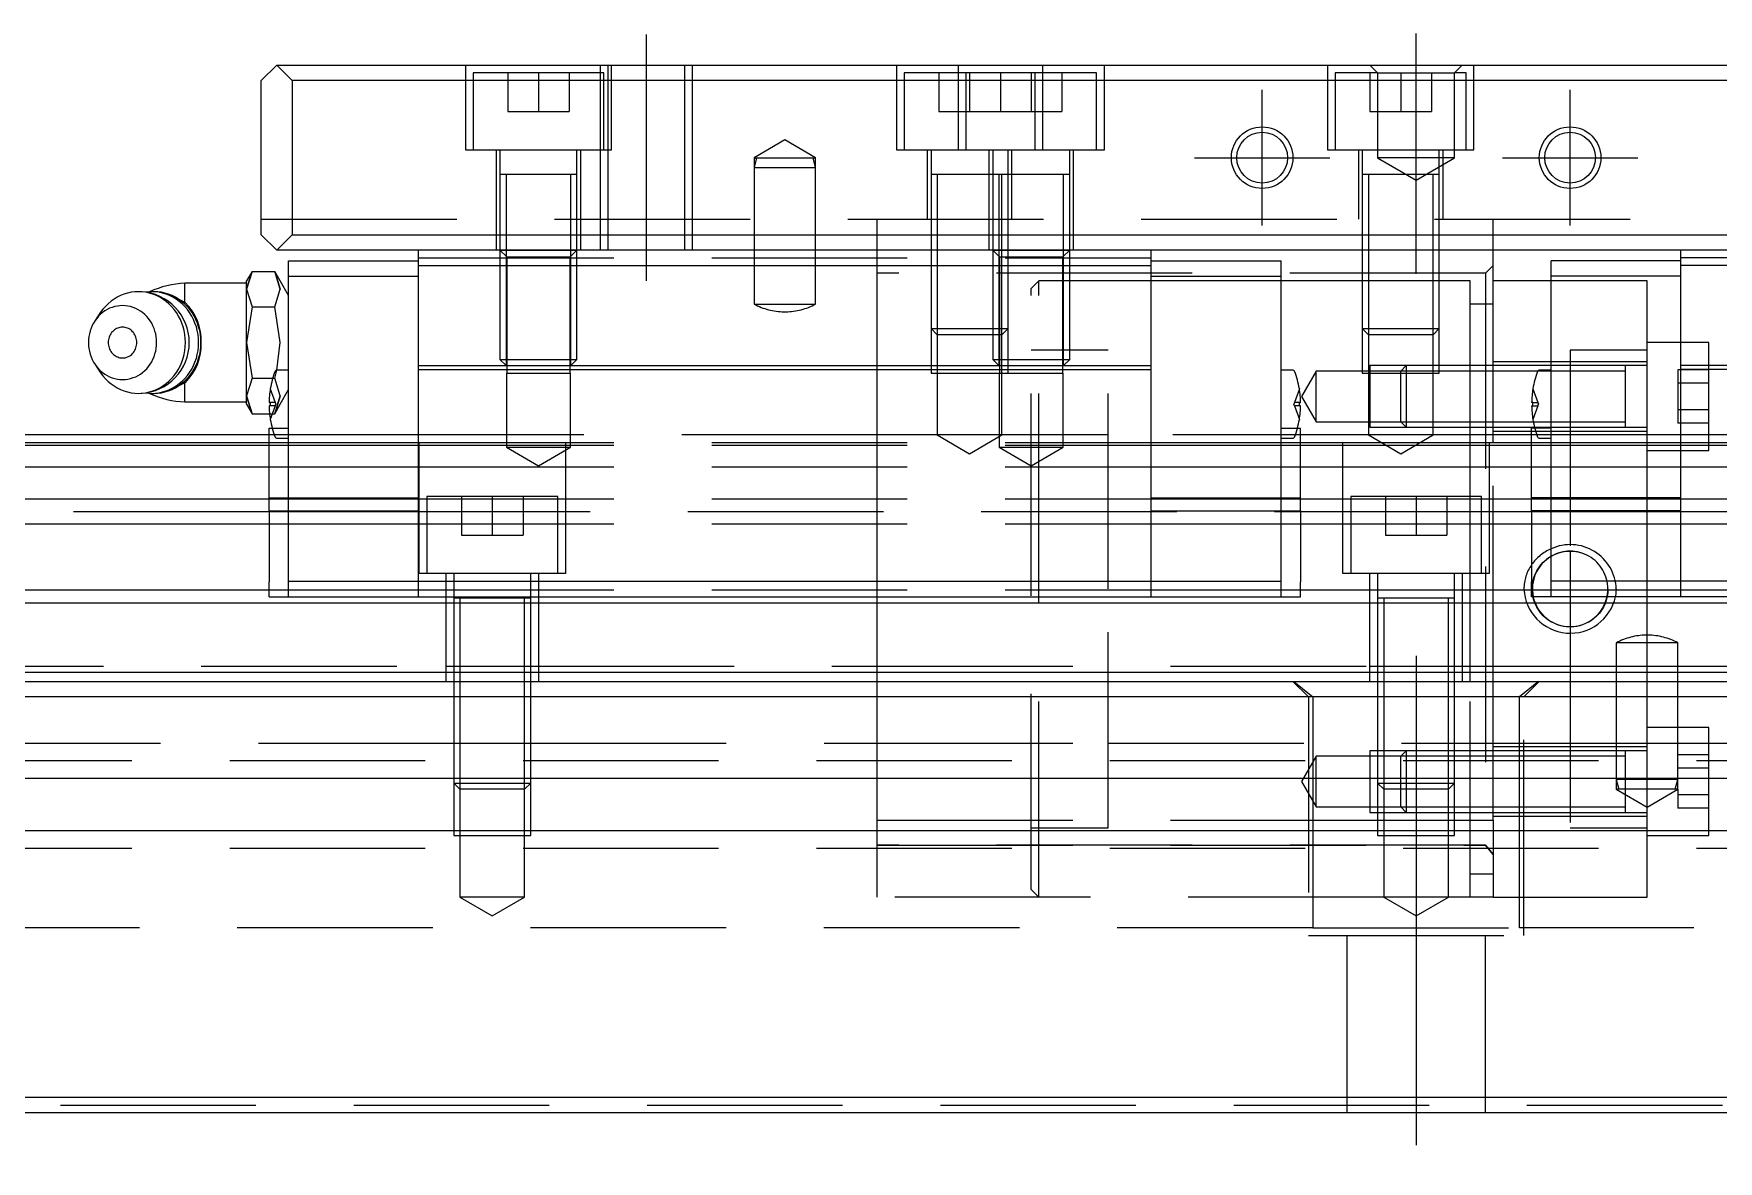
# Model space of a CAD drawing. Extents: x -8 to 822, y -347 to 120.
# Drawn here: x 170.2 to 279.6, y -259.8 to -186.6 of the extents above; entities that cross this region are included whole.
import ezdxf

# ---------------------------------------------------------------- set-up
doc = ezdxf.new("R2010")
doc.units = 0
doc.linetypes.add('CENTER', pattern=[50.8, 31.75, -6.35, 6.35, -6.35])
doc.linetypes.add('DASHED', pattern=[19.05, 12.7, -6.35])
doc.layers.get('0').update_dxf_attribs({"linetype": 'CONTINUOUS'})
doc.layers.add('CENTER', color=1, linetype='CENTER')

msp = doc.modelspace()

# ---------------------------------------------------------------- linework, layer by layer
at = {"color": 7, "linetype": 'CONTINUOUS'}
for p, q in [((186, -188.65), (185, -189.65)), ((186, -188.65), (334, -188.65)), ((187, -189.65), (186, -188.65)), ((185, -199.65), (185, -189.65)), ((333, -189.65), (187, -189.65)), ((187, -189.65), (187, -199.65)), ((185, -199.65), (186, -200.65)), ((186, -200.65), (187, -199.65)), ((187, -199.65), (333, -199.65)), ((334, -200.65), (186, -200.65)), ((195.2, -201.65), (195.2, -200.65)), ((242.8, -201.65), (242.8, -200.65)), ((265, -213.15), (265, -200.65)), ((277.2, -201.65), (277.2, -200.65)), ((184.4, -202.03), (184.04, -202.65)), ((184.4, -202.03), (184.04, -203.19)), ((184.4, -202.03), (184.4, -202.03)), ((184.4, -202.03), (185.87, -202.03)), ((186.22, -202.65), (185.87, -202.03)), ((186.22, -203.19), (185.87, -202.03)), ((186.77, -201.35), (195.2, -201.35)), ((186.77, -202.35), (186.77, -201.35)), ((186.77, -222.15), (186.77, -202.35)), ((186.77, -202.35), (195.2, -202.35)), ((195.2, -201.65), (242.8, -201.65)), ((195.2, -208.15), (195.2, -201.65)), ((242.8, -201.35), (251.23, -201.35)), ((242.8, -208.15), (242.8, -201.65)), ((242.8, -202.35), (251.23, -202.35)), ((251.23, -202.35), (251.23, -201.35)), ((251.23, -222.15), (251.23, -202.35)), ((268.77, -202.35), (268.77, -201.35)), ((277.2, -201.35), (268.77, -201.35)), ((277.2, -202.35), (268.77, -202.35)), ((268.77, -222.15), (268.77, -202.35)), ((277.2, -208.15), (277.2, -201.65)), ((324.8, -201.65), (277.2, -201.65)), ((176.31, -203.44), (176.08, -203.51)), ((176.55, -203.39), (176.31, -203.44)), ((176.78, -203.36), (176.55, -203.39)), ((177.02, -203.35), (176.78, -203.36)), ((177.26, -203.36), (177.02, -203.35)), ((177.5, -203.39), (177.26, -203.36)), ((177.88, -203.35), (177.47, -203.38)), ((177.73, -203.44), (177.5, -203.39)), ((177.96, -203.51), (177.73, -203.44)), ((178.12, -203.36), (177.88, -203.35)), ((178.03, -203.35), (177.88, -203.35)), ((178.27, -203.36), (178.03, -203.35)), ((178.36, -203.39), (178.12, -203.36)), ((178.51, -203.39), (178.27, -203.36)), ((178.59, -203.44), (178.36, -203.39)), ((178.74, -203.44), (178.51, -203.39)), ((178.82, -203.51), (178.59, -203.44)), ((178.97, -203.51), (178.74, -203.44)), ((184.04, -202.8), (180.04, -202.8)), ((180.04, -204.04), (180.04, -202.8)), ((184.04, -203.19), (184.04, -202.65)), ((184.04, -206.65), (184.04, -203.19)), ((184.04, -203.19), (184.4, -204.34)), ((185.87, -204.34), (186.22, -203.19)), ((186.77, -203.6), (186.22, -202.65)), ((268.77, -202.65), (265, -202.65)), ((174.71, -204.49), (174.56, -204.69)), ((174.88, -204.31), (174.71, -204.49)), ((174.99, -204.51), (174.84, -204.6)), ((175.05, -204.13), (174.88, -204.31)), ((175.15, -204.43), (174.99, -204.51)), ((175.24, -203.97), (175.05, -204.13)), ((175.31, -204.37), (175.15, -204.43)), ((175.44, -203.83), (175.24, -203.97)), ((175.48, -204.32), (175.31, -204.37)), ((175.64, -203.71), (175.44, -203.83)), ((175.65, -204.28), (175.48, -204.32)), ((175.86, -203.6), (175.64, -203.71)), ((175.82, -204.26), (175.65, -204.28)), ((176, -204.25), (175.82, -204.26)), ((176.08, -203.51), (175.86, -203.6)), ((176.17, -204.26), (176, -204.25)), ((176.34, -204.28), (176.17, -204.26)), ((176.51, -204.32), (176.34, -204.28)), ((176.68, -204.37), (176.51, -204.32)), ((176.84, -204.44), (176.68, -204.37)), ((177, -204.52), (176.84, -204.44)), ((177.15, -204.61), (177, -204.52)), ((178.19, -203.6), (177.96, -203.51)), ((178.4, -203.71), (178.19, -203.6)), ((178.61, -203.84), (178.4, -203.71)), ((178.81, -203.98), (178.61, -203.84)), ((179, -204.14), (178.81, -203.98)), ((179.04, -203.6), (178.82, -203.51)), ((179.2, -203.6), (178.97, -203.51)), ((179.17, -204.32), (179, -204.14)), ((179.26, -203.71), (179.04, -203.6)), ((179.34, -204.51), (179.17, -204.32)), ((179.42, -203.71), (179.2, -203.6)), ((179.47, -203.84), (179.26, -203.71)), ((179.28, -203.64), (180.04, -204.04)), ((179.49, -204.71), (179.34, -204.51)), ((179.62, -203.84), (179.42, -203.71)), ((179.67, -203.98), (179.47, -203.84)), ((179.82, -203.98), (179.62, -203.84)), ((179.86, -204.14), (179.67, -203.98)), ((180.01, -204.14), (179.82, -203.98)), ((180.03, -204.32), (179.86, -204.14)), ((180.19, -204.32), (180.01, -204.14)), ((180.2, -204.51), (180.03, -204.32)), ((180.35, -204.51), (180.19, -204.32)), ((180.34, -204.71), (180.2, -204.51)), ((180.5, -204.71), (180.35, -204.51)), ((184.4, -204.34), (184.04, -206.65)), ((184.4, -204.34), (185.87, -204.34)), ((186.22, -206.65), (185.87, -204.34)), ((174.02, -205.55), (173.94, -205.72)), ((174.1, -205.39), (174.02, -205.55)), ((174.2, -205.23), (174.1, -205.39)), ((174.56, -204.69), (174.2, -205.23)), ((174.31, -205.08), (174.2, -205.23)), ((174.43, -204.94), (174.31, -205.08)), ((174.56, -204.82), (174.43, -204.94)), ((174.69, -204.7), (174.56, -204.82)), ((174.84, -204.6), (174.69, -204.7)), ((175.75, -205.69), (175.67, -205.71)), ((175.82, -205.67), (175.75, -205.69)), ((175.9, -205.66), (175.82, -205.67)), ((175.99, -205.65), (175.9, -205.66)), ((176.07, -205.66), (175.99, -205.65)), ((176.15, -205.67), (176.07, -205.66)), ((176.22, -205.69), (176.15, -205.67)), ((176.3, -205.71), (176.22, -205.69)), ((177.29, -204.71), (177.15, -204.61)), ((177.43, -204.83), (177.29, -204.71)), ((177.56, -204.96), (177.43, -204.83)), ((177.67, -205.1), (177.56, -204.96)), ((177.78, -205.25), (177.67, -205.1)), ((177.88, -205.4), (177.78, -205.25)), ((177.96, -205.57), (177.88, -205.4)), ((178.03, -205.74), (177.96, -205.57)), ((179.62, -204.93), (179.49, -204.71)), ((179.74, -205.15), (179.62, -204.93)), ((179.84, -205.39), (179.74, -205.15)), ((179.92, -205.63), (179.84, -205.39)), ((179.98, -205.88), (179.92, -205.63)), ((180.48, -204.93), (180.34, -204.71)), ((180.59, -205.15), (180.48, -204.93)), ((180.63, -204.93), (180.5, -204.71)), ((180.69, -205.39), (180.59, -205.15)), ((180.75, -205.15), (180.63, -204.93)), ((180.78, -205.63), (180.69, -205.39)), ((180.85, -205.39), (180.75, -205.15)), ((180.84, -205.88), (180.78, -205.63)), ((180.93, -205.63), (180.85, -205.39)), ((181, -205.88), (180.93, -205.63)), ((173.8, -206.27), (173.77, -206.46)), ((173.77, -206.46), (173.77, -206.65)), ((173.77, -206.65), (173.77, -206.84)), ((173.83, -206.09), (173.8, -206.27)), ((173.88, -205.9), (173.83, -206.09)), ((173.94, -205.72), (173.88, -205.9)), ((175.08, -206.48), (175.06, -206.57)), ((175.06, -206.57), (175.06, -206.65)), ((175.06, -206.65), (175.06, -206.74)), ((175.06, -206.74), (175.08, -206.83)), ((175.09, -206.39), (175.08, -206.48)), ((175.12, -206.31), (175.09, -206.39)), ((175.15, -206.23), (175.12, -206.31)), ((175.19, -206.15), (175.15, -206.23)), ((175.23, -206.08), (175.19, -206.15)), ((175.28, -206.01), (175.23, -206.08)), ((175.33, -205.95), (175.28, -206.01)), ((175.39, -205.89), (175.33, -205.95)), ((175.46, -205.83), (175.39, -205.89)), ((175.52, -205.79), (175.46, -205.83)), ((175.59, -205.75), (175.52, -205.79)), ((175.67, -205.71), (175.59, -205.75)), ((176.38, -205.75), (176.3, -205.71)), ((176.45, -205.79), (176.38, -205.75)), ((176.52, -205.83), (176.45, -205.79)), ((176.58, -205.89), (176.52, -205.83)), ((176.64, -205.95), (176.58, -205.89)), ((176.69, -206.01), (176.64, -205.95)), ((176.74, -206.08), (176.69, -206.01)), ((176.79, -206.15), (176.74, -206.08)), ((176.82, -206.23), (176.79, -206.15)), ((176.85, -206.31), (176.82, -206.23)), ((176.88, -206.39), (176.85, -206.31)), ((176.9, -206.48), (176.88, -206.39)), ((176.91, -206.57), (176.9, -206.48)), ((176.9, -206.83), (176.91, -206.74)), ((176.91, -206.65), (176.91, -206.57)), ((176.91, -206.74), (176.91, -206.65)), ((178.09, -205.91), (178.03, -205.74)), ((178.14, -206.09), (178.09, -205.91)), ((178.18, -206.28), (178.14, -206.09)), ((178.2, -206.46), (178.18, -206.28)), ((178.2, -206.65), (178.2, -206.46)), ((178.2, -206.84), (178.2, -206.65)), ((180.03, -206.14), (179.98, -205.88)), ((180.06, -206.39), (180.03, -206.14)), ((180.07, -206.65), (180.06, -206.39)), ((180.06, -206.91), (180.07, -206.65)), ((180.89, -206.14), (180.84, -205.88)), ((180.92, -206.39), (180.89, -206.14)), ((180.93, -206.65), (180.92, -206.39)), ((180.92, -206.91), (180.93, -206.65)), ((181.04, -206.14), (181, -205.88)), ((181.07, -206.39), (181.04, -206.14)), ((181.08, -206.65), (181.07, -206.39)), ((181.07, -206.91), (181.08, -206.65)), ((184.04, -210.12), (184.04, -206.65)), ((184.04, -206.65), (184.4, -208.96)), ((186, -208.45), (186.22, -206.65)), ((173.77, -206.84), (173.8, -207.03)), ((173.8, -207.03), (173.83, -207.22)), ((173.83, -207.22), (173.88, -207.4)), ((173.88, -207.4), (173.94, -207.58)), ((173.94, -207.58), (174.02, -207.75)), ((174.02, -207.75), (174.1, -207.92)), ((175.08, -206.83), (175.09, -206.91)), ((175.09, -206.91), (175.12, -206.99)), ((175.12, -206.99), (175.15, -207.08)), ((175.15, -207.08), (175.19, -207.15)), ((175.19, -207.15), (175.23, -207.23)), ((175.23, -207.23), (175.28, -207.3)), ((175.28, -207.3), (175.33, -207.36)), ((175.33, -207.36), (175.39, -207.42)), ((175.39, -207.42), (175.46, -207.47)), ((175.46, -207.47), (175.52, -207.52)), ((175.52, -207.52), (175.59, -207.56)), ((175.59, -207.56), (175.67, -207.59)), ((175.67, -207.59), (175.75, -207.62)), ((175.75, -207.62), (175.82, -207.64)), ((175.82, -207.64), (175.9, -207.65)), ((175.9, -207.65), (175.99, -207.65)), ((175.99, -207.65), (176.07, -207.65)), ((176.07, -207.65), (176.15, -207.64)), ((176.15, -207.64), (176.22, -207.62)), ((176.22, -207.62), (176.3, -207.59)), ((176.3, -207.59), (176.38, -207.56)), ((176.38, -207.56), (176.45, -207.52)), ((176.45, -207.52), (176.52, -207.47)), ((176.52, -207.47), (176.58, -207.42)), ((176.58, -207.42), (176.64, -207.36)), ((176.64, -207.36), (176.69, -207.3)), ((176.69, -207.3), (176.74, -207.23)), ((176.74, -207.23), (176.79, -207.15)), ((176.79, -207.15), (176.82, -207.08)), ((176.82, -207.08), (176.85, -206.99)), ((176.85, -206.99), (176.88, -206.91)), ((176.88, -206.91), (176.9, -206.83)), ((177.88, -207.9), (177.96, -207.74)), ((177.96, -207.74), (178.03, -207.57)), ((178.03, -207.57), (178.09, -207.39)), ((178.09, -207.39), (178.14, -207.21)), ((178.14, -207.21), (178.18, -207.03)), ((178.18, -207.03), (178.2, -206.84)), ((179.84, -207.92), (179.92, -207.67)), ((179.92, -207.67), (179.98, -207.42)), ((179.98, -207.42), (180.03, -207.17)), ((180.03, -207.17), (180.06, -206.91)), ((180.69, -207.92), (180.78, -207.67)), ((180.78, -207.67), (180.84, -207.42)), ((180.84, -207.42), (180.89, -207.17)), ((180.85, -207.92), (180.93, -207.67)), ((180.89, -207.17), (180.92, -206.91)), ((180.93, -207.67), (181, -207.42)), ((181, -207.42), (181.04, -207.17)), ((181.04, -207.17), (181.07, -206.91)), ((174.1, -207.92), (174.2, -208.08)), ((174.2, -208.08), (174.31, -208.22)), ((174.2, -208.08), (174.56, -208.61)), ((174.31, -208.22), (174.43, -208.36)), ((174.43, -208.36), (174.56, -208.49)), ((174.56, -208.49), (174.69, -208.6)), ((174.56, -208.61), (174.71, -208.81)), ((174.69, -208.6), (174.84, -208.71)), ((174.71, -208.81), (174.88, -209)), ((174.84, -208.71), (174.99, -208.8)), ((174.99, -208.8), (175.15, -208.88)), ((175.15, -208.88), (175.31, -208.94)), ((175.31, -208.94), (175.48, -208.99)), ((176.51, -208.98), (176.68, -208.93)), ((176.68, -208.93), (176.84, -208.87)), ((176.84, -208.87), (177, -208.79)), ((177, -208.79), (177.15, -208.7)), ((177.15, -208.7), (177.29, -208.59)), ((177.29, -208.59), (177.43, -208.47)), ((177.43, -208.47), (177.56, -208.35)), ((177.56, -208.35), (177.67, -208.21)), ((177.67, -208.21), (177.78, -208.06)), ((177.78, -208.06), (177.88, -207.9)), ((179.17, -208.99), (179.34, -208.8)), ((179.34, -208.8), (179.49, -208.59)), ((179.49, -208.59), (179.62, -208.38)), ((179.62, -208.38), (179.74, -208.15)), ((179.74, -208.15), (179.84, -207.92)), ((180.03, -208.99), (180.2, -208.8)), ((180.19, -208.99), (180.35, -208.8)), ((180.2, -208.8), (180.34, -208.59)), ((180.34, -208.59), (180.48, -208.38)), ((180.35, -208.8), (180.5, -208.59)), ((180.48, -208.38), (180.59, -208.15)), ((180.5, -208.59), (180.63, -208.38)), ((180.59, -208.15), (180.69, -207.92)), ((180.63, -208.38), (180.75, -208.15)), ((180.75, -208.15), (180.85, -207.92)), ((184.4, -208.96), (184.04, -210.12)), ((184.4, -208.96), (185.74, -208.96)), ((186.77, -208.45), (185.99, -208.45)), ((195.2, -208.4), (195.2, -208.15)), ((195.2, -208.15), (242.8, -208.15)), ((195.2, -222.15), (195.2, -208.4)), ((195.2, -208.4), (242.8, -208.4)), ((242.8, -208.4), (242.8, -208.15)), ((242.8, -222.15), (242.8, -208.4)), ((252.01, -208.45), (251.23, -208.45)), ((268.77, -208.45), (267.99, -208.45)), ((277.2, -208.4), (277.2, -208.15)), ((324.8, -208.15), (277.2, -208.15)), ((277.2, -222.15), (277.2, -208.4)), ((324.8, -208.4), (277.2, -208.4)), ((174.88, -209), (175.05, -209.17)), ((175.05, -209.17), (175.24, -209.33)), ((175.24, -209.33), (175.44, -209.47)), ((175.44, -209.47), (175.64, -209.6)), ((175.48, -208.99), (175.65, -209.02)), ((175.64, -209.6), (175.86, -209.71)), ((175.65, -209.02), (175.82, -209.05)), ((175.82, -209.05), (176, -209.05)), ((175.86, -209.71), (176.08, -209.79)), ((176, -209.05), (176.17, -209.04)), ((176.08, -209.79), (176.31, -209.86)), ((176.17, -209.04), (176.34, -209.02)), ((176.31, -209.86), (176.55, -209.91)), ((176.34, -209.02), (176.51, -208.98)), ((176.55, -209.91), (176.78, -209.94)), ((176.78, -209.94), (177.02, -209.95)), ((177.02, -209.95), (177.26, -209.94)), ((177.26, -209.94), (177.5, -209.91)), ((177.47, -209.92), (177.88, -209.95)), ((177.5, -209.91), (177.73, -209.86)), ((177.73, -209.86), (177.96, -209.79)), ((177.88, -209.95), (178.12, -209.94)), ((177.88, -209.95), (178.03, -209.95)), ((177.96, -209.79), (178.19, -209.7)), ((178.03, -209.95), (178.27, -209.94)), ((178.12, -209.94), (178.36, -209.91)), ((178.19, -209.7), (178.4, -209.59)), ((178.27, -209.94), (178.51, -209.91)), ((178.36, -209.91), (178.59, -209.86)), ((178.4, -209.59), (178.61, -209.47)), ((178.51, -209.91), (178.74, -209.86)), ((178.59, -209.86), (178.82, -209.79)), ((178.61, -209.47), (178.81, -209.32)), ((178.74, -209.86), (178.97, -209.79)), ((178.81, -209.32), (179, -209.16)), ((178.82, -209.79), (179.04, -209.7)), ((178.97, -209.79), (179.2, -209.7)), ((179, -209.16), (179.17, -208.99)), ((179.04, -209.7), (179.26, -209.59)), ((179.2, -209.7), (179.42, -209.59)), ((179.26, -209.59), (179.47, -209.47)), ((180.04, -209.27), (179.28, -209.66)), ((179.42, -209.59), (179.62, -209.47)), ((179.47, -209.47), (179.67, -209.32)), ((179.62, -209.47), (179.82, -209.32)), ((179.67, -209.32), (179.86, -209.16)), ((179.82, -209.32), (180.01, -209.16)), ((179.86, -209.16), (180.03, -208.99)), ((180.01, -209.16), (180.19, -208.99)), ((180.04, -210.5), (180.04, -209.27)), ((180.04, -210.5), (184.04, -210.5)), ((184.04, -210.65), (184.04, -210.12)), ((184.04, -210.12), (184.4, -211.27)), ((184.04, -210.65), (184.4, -211.27)), ((185.5, -210.55), (185.58, -210.55)), ((185.58, -210.75), (185.5, -210.75)), ((185.58, -210.55), (185.58, -210.75)), ((252.42, -210.75), (252.42, -210.55)), ((252.42, -210.55), (252.5, -210.55)), ((252.5, -210.75), (252.42, -210.75)), ((267.58, -210.55), (267.5, -210.55)), ((267.5, -210.75), (267.58, -210.75)), ((267.58, -210.75), (267.58, -210.55)), ((184.4, -211.27), (184.4, -211.27)), ((184.4, -211.27), (185.53, -211.27)), ((185.5, -214.82), (185.5, -212.22)), ((185.5, -212.22), (185.71, -212.22)), ((252.29, -212.22), (252.5, -212.22)), ((252.5, -214.82), (252.5, -212.22)), ((267.71, -212.22), (267.5, -212.22)), ((267.5, -214.82), (267.5, -212.22)), ((273.6, -212.15), (273.6, -212.15)), ((0, -213.15), (185.5, -213.15)), ((0, -213.32), (185.5, -213.32)), ((185.5, -212.65), (28, -212.65)), ((185.99, -212.85), (186.77, -212.85)), ((251.23, -212.85), (252.01, -212.85)), ((252.5, -213.15), (267.5, -213.15)), ((252.5, -213.32), (267.5, -213.32)), ((267.99, -212.85), (268.77, -212.85)), ((0, -214.72), (185.5, -214.72)), ((185.5, -216.74), (185.5, -214.82)), ((252.5, -214.72), (267.5, -214.72)), ((252.5, -216.74), (252.5, -214.82)), ((267.5, -216.74), (267.5, -214.82)), ((0, -216.79), (185.5, -216.79)), ((185.5, -217.58), (185.5, -216.74)), ((185.5, -216.74), (186.77, -216.74)), ((185.5, -217.58), (185.5, -222.19)), ((185.5, -217.58), (186.77, -217.58)), ((251.23, -216.74), (252.5, -216.74)), ((251.23, -217.58), (252.5, -217.58)), ((252.5, -217.58), (252.5, -216.74)), ((252.5, -216.79), (267.5, -216.79)), ((252.5, -217.58), (252.5, -222.19)), ((267.5, -217.58), (267.5, -216.74)), ((268.77, -216.74), (267.5, -216.74)), ((267.5, -217.58), (267.5, -222.19)), ((268.77, -217.58), (267.5, -217.58)), ((0, -218.41), (185.5, -218.41)), ((252.5, -218.41), (267.5, -218.41)), ((0, -222.7), (185.5, -222.7)), ((185.5, -223.15), (185.5, -222.19)), ((185.5, -223.15), (186.77, -223.15)), ((186.77, -222.15), (195.2, -222.15)), ((186.77, -223.15), (186.77, -222.15)), ((186.77, -223.15), (195.2, -223.15)), ((195.2, -223.15), (195.2, -222.15)), ((195.2, -222.15), (242.8, -222.15)), ((195.2, -223.15), (242.8, -223.15)), ((242.8, -222.15), (251.23, -222.15)), ((242.8, -223.15), (242.8, -222.15)), ((242.8, -223.15), (251.23, -223.15)), ((251.23, -223.15), (251.23, -222.15)), ((251.23, -223.15), (252.5, -223.15)), ((252.5, -223.15), (252.5, -222.19)), ((252.5, -222.7), (267.5, -222.7)), ((267.5, -223.15), (267.5, -222.19)), ((268.77, -223.15), (267.5, -223.15)), ((268.77, -223.15), (268.77, -222.15)), ((277.2, -222.15), (268.77, -222.15)), ((277.2, -223.15), (268.77, -223.15)), ((277.2, -223.15), (277.2, -222.15)), ((324.8, -222.15), (277.2, -222.15)), ((324.8, -223.15), (277.2, -223.15)), ((0, -223.55), (520, -223.55)), ((202.5, -223.25), (197.5, -223.25)), ((202.5, -223.25), (197.5, -223.25)), ((262.5, -223.25), (257.5, -223.25)), ((0, -228.05), (520, -228.05)), ((1, -228.65), (519, -228.65)), ((518, -229.65), (2, -229.65)), ((518, -234.95), (2, -234.95)), ((518, -238.35), (2, -238.35)), ((2, -255.65), (518, -255.65)), ((519, -256.65), (1, -256.65))]:
    msp.add_line(p, q, dxfattribs=at)
at = {"color": 3, "linetype": 'DASHED'}
for p, q in [((198.25, -188.65), (198.25, -194.15)), ((198.75, -189.15), (198.75, -194.15)), ((207.25, -189.15), (198.75, -189.15)), ((201, -189.15), (201, -191.65)), ((203, -189.15), (203, -191.65)), ((205, -189.15), (205, -191.65)), ((207, -188.65), (207, -189.15)), ((207, -189.15), (207, -194.15)), ((207.25, -194.15), (207.25, -189.15)), ((207.5, -188.65), (207.5, -200.65)), ((207.75, -194.15), (207.75, -188.65)), ((212.5, -200.65), (212.5, -188.65)), ((213, -200.65), (213, -188.65)), ((226.25, -188.65), (226.25, -194.15)), ((226.75, -189.15), (226.75, -194.15)), ((230.75, -189.15), (226.75, -189.15)), ((229, -189.15), (229, -191.65)), ((230.25, -188.65), (230.25, -194.15)), ((230.75, -189.15), (230.75, -194.15)), ((239.25, -189.15), (230.75, -189.15)), ((231, -189.15), (231, -191.65)), ((233, -189.15), (233, -191.65)), ((235, -189.15), (235, -191.65)), ((235.25, -194.15), (235.25, -189.15)), ((235.75, -194.15), (235.75, -188.65)), ((237, -189.15), (237, -191.65)), ((239.25, -194.15), (239.25, -189.15)), ((239.75, -194.15), (239.75, -188.65)), ((254.25, -188.65), (254.25, -194.15)), ((254.75, -189.15), (254.75, -194.15)), ((257.5, -189.15), (254.75, -189.15)), ((257, -188.65), (257.5, -189.15)), ((257, -189.15), (257, -191.65)), ((257.5, -189.15), (257.5, -194.65)), ((257.5, -189.15), (262.5, -189.15)), ((259, -189.15), (259, -191.65)), ((261, -189.15), (261, -191.65)), ((262.5, -189.15), (263, -188.65)), ((262.5, -194.65), (262.5, -189.15)), ((263.25, -189.15), (262.5, -189.15)), ((263.25, -194.15), (263.25, -189.15)), ((263.75, -194.15), (263.75, -188.65)), ((201, -191.65), (203, -191.65)), ((203, -191.65), (205, -191.65)), ((229, -191.65), (231, -191.65)), ((231, -191.65), (233, -191.65)), ((233, -191.65), (235, -191.65)), ((235, -191.65), (237, -191.65)), ((257, -191.65), (259, -191.65)), ((259, -191.65), (261, -191.65)), ((219, -193.5), (217, -194.65)), ((221, -194.65), (219, -193.5)), ((198.25, -194.15), (207.75, -194.15)), ((200.25, -194.15), (200.25, -200.65)), ((200.5, -194.15), (200.5, -195.75)), ((205.5, -195.75), (205.5, -194.15)), ((205.75, -200.65), (205.75, -194.15)), ((207, -194.15), (207, -200.65)), ((217, -194.65), (217, -195.28)), ((217.17, -194.65), (217, -195.28)), ((217, -194.65), (219, -194.65)), ((219, -194.65), (221, -194.65)), ((221, -195.28), (220.83, -194.65)), ((221, -195.28), (221, -194.65)), ((226.25, -194.15), (230.25, -194.15)), ((228.25, -194.15), (228.25, -198.65)), ((228.5, -194.15), (228.5, -195.75)), ((230.25, -194.15), (239.75, -194.15)), ((232.25, -194.15), (232.25, -200.65)), ((232.5, -194.15), (232.5, -195.75)), ((233.5, -195.75), (233.5, -194.15)), ((233.75, -198.65), (233.75, -194.15)), ((237.5, -195.75), (237.5, -194.15)), ((237.75, -200.65), (237.75, -194.15)), ((254.25, -194.15), (263.75, -194.15)), ((256.25, -194.15), (256.25, -198.65)), ((256.5, -194.15), (256.5, -195.75)), ((257.5, -194.65), (260, -196.1)), ((262.5, -194.65), (257.5, -194.65)), ((260, -196.1), (262.5, -194.65)), ((261.5, -195.75), (261.5, -194.15)), ((261.75, -198.65), (261.75, -194.15)), ((200.5, -195.75), (200.5, -195.76)), ((200.5, -195.75), (200.5, -200.65)), ((200.5, -195.75), (200.5, -195.75)), ((205.5, -195.75), (200.5, -195.75)), ((205.5, -195.75), (200.5, -195.75)), ((205.5, -195.75), (200.5, -195.75)), ((200.9, -195.75), (200.9, -200.65)), ((205.1, -200.65), (205.1, -195.75)), ((205.5, -195.76), (205.5, -195.75)), ((205.5, -195.75), (205.5, -195.75)), ((205.5, -200.65), (205.5, -195.75)), ((217, -195.28), (217, -200.65)), ((217, -195.28), (221, -195.28)), ((221, -200.65), (221, -195.28)), ((228.5, -195.75), (228.5, -198.65)), ((228.5, -195.75), (228.5, -195.75)), ((228.5, -195.75), (228.5, -195.76)), ((232.35, -195.75), (228.5, -195.75)), ((233.5, -195.75), (228.5, -195.75)), ((233.5, -195.75), (228.5, -195.75)), ((228.9, -195.75), (228.9, -198.65)), ((232.5, -195.75), (232.35, -195.75)), ((232.5, -195.75), (232.5, -195.76)), ((232.5, -195.75), (232.5, -200.65)), ((232.5, -195.75), (232.5, -195.75)), ((237.5, -195.75), (232.5, -195.75)), ((237.5, -195.75), (232.5, -195.75)), ((232.9, -195.75), (232.9, -200.65)), ((233.1, -198.65), (233.1, -195.75)), ((233.5, -195.75), (233.5, -195.75)), ((233.5, -198.65), (233.5, -195.75)), ((233.5, -195.76), (233.5, -195.75)), ((237.1, -200.65), (237.1, -195.75)), ((237.5, -195.76), (237.5, -195.75)), ((237.5, -195.75), (237.5, -195.75)), ((237.5, -200.65), (237.5, -195.75)), ((256.5, -195.75), (256.5, -198.65)), ((256.5, -195.75), (256.5, -195.75)), ((256.5, -195.75), (256.5, -195.76)), ((261.5, -195.75), (256.5, -195.75)), ((261.5, -195.75), (256.5, -195.75)), ((261.5, -195.75), (256.5, -195.75)), ((256.9, -195.75), (256.9, -198.65)), ((261.1, -198.65), (261.1, -195.75)), ((261.5, -195.75), (261.5, -195.75)), ((261.5, -198.65), (261.5, -195.75)), ((261.5, -195.76), (261.5, -195.75)), ((185, -198.65), (335, -198.65)), ((225, -200.65), (225, -198.65)), ((228.5, -198.65), (228.5, -200.65)), ((228.5, -198.65), (228.5, -200.65)), ((228.9, -198.65), (228.9, -200.65)), ((233.1, -200.65), (233.1, -198.65)), ((233.5, -200.65), (233.5, -198.65)), ((233.5, -200.65), (233.5, -198.65)), ((256.5, -198.65), (256.5, -200.65)), ((256.5, -198.65), (256.5, -200.65)), ((256.9, -198.65), (256.9, -200.65)), ((261.1, -200.65), (261.1, -198.65)), ((261.5, -200.65), (261.5, -198.65)), ((261.5, -200.65), (261.5, -198.65)), ((265, -200.65), (265, -198.65)), ((195.2, -201.15), (242.8, -201.15)), ((200.5, -200.65), (200.94, -201.09)), ((200.5, -200.65), (200.5, -207.75)), ((200.5, -200.65), (205.5, -200.65)), ((200.9, -200.65), (200.9, -208.15)), ((200.94, -201.09), (200.94, -208.65)), ((200.94, -201.09), (205.06, -201.09)), ((205.06, -201.09), (205.5, -200.65)), ((205.06, -208.65), (205.06, -201.09)), ((205.1, -208.15), (205.1, -200.65)), ((205.5, -207.75), (205.5, -200.65)), ((217, -200.65), (217, -204.15)), ((221, -204.15), (221, -200.65)), ((225, -213.15), (225, -200.65)), ((228.5, -200.65), (228.5, -205.75)), ((228.5, -200.65), (228.5, -205.75)), ((228.9, -200.65), (228.9, -206.15)), ((232.5, -200.65), (232.94, -201.09)), ((232.5, -200.65), (232.5, -207.75)), ((232.5, -200.65), (237.5, -200.65)), ((232.9, -200.65), (232.9, -208.15)), ((232.94, -201.09), (232.94, -208.65)), ((232.94, -201.09), (237.06, -201.09)), ((233.1, -206.15), (233.1, -200.65)), ((233.5, -205.75), (233.5, -200.65)), ((233.5, -205.75), (233.5, -200.65)), ((237.06, -201.09), (237.5, -200.65)), ((237.06, -208.65), (237.06, -201.09)), ((237.1, -208.15), (237.1, -200.65)), ((237.5, -207.75), (237.5, -200.65)), ((256.5, -200.65), (256.5, -205.75)), ((256.5, -200.65), (256.5, -205.75)), ((256.9, -200.65), (256.9, -206.15)), ((261.1, -206.15), (261.1, -200.65)), ((261.5, -205.75), (261.5, -200.65)), ((261.5, -205.75), (261.5, -200.65)), ((324.8, -201.15), (277.2, -201.15)), ((184.04, -203.19), (184.4, -202.03)), ((185.87, -202.03), (186.22, -203.19)), ((264.5, -202.15), (225, -202.15)), ((265, -201.65), (264.5, -202.15)), ((264.5, -202.15), (264.5, -239.27)), ((235.5, -202.65), (235, -203.15)), ((235, -222.65), (235, -203.15)), ((237.1, -202.65), (235.5, -202.65)), ((235.5, -222.65), (235.5, -202.65)), ((237.5, -202.65), (237.1, -202.65)), ((242.8, -202.65), (237.5, -202.65)), ((251.23, -202.65), (242.8, -202.65)), ((256.5, -202.65), (251.23, -202.65)), ((256.9, -202.65), (256.5, -202.65)), ((261.1, -202.65), (256.9, -202.65)), ((261.5, -202.65), (261.1, -202.65)), ((263.5, -202.65), (261.5, -202.65)), ((263.5, -208.15), (263.5, -202.65)), ((275, -202.65), (268.77, -202.65)), ((275, -213.15), (275, -202.65)), ((217, -204.15), (221, -204.15)), ((265, -204.15), (263.5, -204.15)), ((218.94, -204.65), (219.06, -204.65)), ((228.5, -205.75), (228.9, -206.15)), ((228.5, -205.75), (228.5, -208.65)), ((228.5, -205.75), (233.5, -205.75)), ((228.9, -206.15), (228.9, -208.65)), ((233.1, -206.15), (228.9, -206.15)), ((233.1, -206.15), (233.5, -205.75)), ((233.1, -208.65), (233.1, -206.15)), ((233.5, -208.65), (233.5, -205.75)), ((256.5, -205.75), (256.9, -206.15)), ((256.5, -205.75), (256.5, -208.65)), ((256.5, -205.75), (261.5, -205.75)), ((256.9, -206.15), (256.9, -208.65)), ((261.1, -206.15), (256.9, -206.15)), ((261.1, -206.15), (261.5, -205.75)), ((261.1, -208.65), (261.1, -206.15)), ((261.5, -208.65), (261.5, -205.75)), ((277.2, -206.65), (275, -206.65)), ((279, -206.65), (277.2, -206.65)), ((279, -213.15), (279, -206.65)), ((200.5, -207.75), (200.9, -208.15)), ((200.5, -207.75), (205.5, -207.75)), ((205.1, -208.15), (205.5, -207.75)), ((232.5, -207.75), (232.9, -208.15)), ((232.5, -207.75), (237.5, -207.75)), ((240, -207.15), (235, -207.15)), ((237.1, -208.15), (237.5, -207.75)), ((240, -222.65), (240, -207.15)), ((275, -207.15), (270, -207.15)), ((270, -207.15), (270, -220.19)), ((185.74, -208.96), (185.87, -208.96)), ((185.87, -208.96), (186, -208.45)), ((186.22, -210.12), (185.87, -208.96)), ((200.93, -208.65), (200.93, -213.45)), ((200.93, -208.65), (205.07, -208.65)), ((205.07, -213.45), (205.07, -208.65)), ((228.5, -208.65), (233.5, -208.65)), ((228.9, -208.65), (228.9, -212.65)), ((232.93, -208.65), (232.93, -213.45)), ((232.93, -208.65), (237.07, -208.65)), ((233.1, -212.65), (233.1, -208.65)), ((237.07, -213.45), (237.07, -208.65)), ((253.5, -208.5), (252.55, -210.15)), ((257, -208.5), (253.5, -208.5)), ((253.5, -211.8), (253.5, -208.5)), ((256.5, -208.65), (261.5, -208.65)), ((256.9, -208.65), (256.9, -212.65)), ((259.35, -208.15), (257, -208.15)), ((257, -208.15), (257, -208.65)), ((259, -208.5), (257, -208.5)), ((257, -208.65), (257, -212.15)), ((259.35, -208.15), (259, -208.5)), ((261.5, -208.5), (259, -208.5)), ((259, -208.65), (259, -208.5)), ((259, -211.8), (259, -208.65)), ((261.5, -208.15), (259.35, -208.15)), ((261.5, -208.15), (259.35, -208.15)), ((259.35, -208.15), (259.35, -208.65)), ((259.35, -208.65), (259.35, -212.15)), ((261.1, -212.65), (261.1, -208.65)), ((265, -208.15), (261.5, -208.15)), ((265, -208.15), (261.5, -208.15)), ((265, -208.5), (261.5, -208.5)), ((263.5, -208.5), (263.5, -208.15)), ((263.5, -211.8), (263.5, -208.5)), ((275, -207.9), (265, -207.9)), ((273.6, -208.15), (265, -208.15)), ((273.6, -208.5), (265, -208.5)), ((275, -208.15), (273.59, -208.15)), ((273.6, -210.01), (273.6, -208.15)), ((273.6, -212.15), (273.6, -208.15)), ((273.6, -210.15), (273.6, -208.15)), ((279, -208.42), (277, -208.42)), ((277, -208.42), (277, -209.29)), ((185.58, -209.65), (185.9, -210.55)), ((186.22, -210.65), (186.77, -209.71)), ((252.42, -209.65), (252.1, -210.55)), ((267.58, -209.65), (267.9, -210.55)), ((273.6, -210.29), (273.6, -210.01)), ((279, -209.29), (277, -209.29)), ((277, -209.29), (277, -211.02)), ((184.4, -211.27), (184.04, -210.12)), ((185.9, -210.55), (185.58, -210.55)), ((185.9, -210.75), (185.58, -211.65)), ((185.9, -210.75), (185.58, -210.75)), ((186.22, -210.12), (185.87, -211.27)), ((185.87, -211.27), (186.22, -210.12)), ((185.87, -211.27), (186.22, -210.65)), ((185.9, -210.55), (185.94, -210.65)), ((185.9, -210.75), (185.94, -210.65)), ((252.1, -210.55), (252.06, -210.65)), ((252.1, -210.75), (252.06, -210.65)), ((252.42, -210.55), (252.1, -210.55)), ((252.1, -210.75), (252.42, -211.65)), ((252.42, -210.75), (252.1, -210.75)), ((252.55, -210.15), (253.5, -211.8)), ((267.58, -210.55), (267.9, -210.55)), ((267.9, -210.75), (267.58, -211.65)), ((267.58, -210.75), (267.9, -210.75)), ((267.9, -210.55), (267.94, -210.65)), ((267.9, -210.75), (267.94, -210.65)), ((273.6, -212.15), (273.6, -210.29)), ((279, -211.02), (277, -211.02)), ((277, -211.02), (277, -211.88)), ((185.53, -211.27), (185.87, -211.27)), ((185.71, -212.22), (186.77, -212.22)), ((251.23, -212.22), (252.29, -212.22)), ((253.5, -211.8), (257, -211.8)), ((257, -211.8), (259, -211.8)), ((257, -212.15), (259.35, -212.15)), ((259, -211.8), (259.35, -212.15)), ((259, -211.8), (265, -211.8)), ((259.35, -212.15), (265, -212.15)), ((259.35, -212.15), (265, -212.15)), ((263.5, -212.15), (263.5, -211.8)), ((263.5, -213.15), (263.5, -212.15)), ((265, -211.8), (273.6, -211.8)), ((265, -212.15), (273.6, -212.15)), ((268.77, -212.22), (267.71, -212.22)), ((273.59, -212.15), (275, -212.15)), ((279, -211.88), (277, -211.88)), ((185.84, -212.65), (185.5, -212.65)), ((185.5, -213.15), (186.77, -213.15)), ((185.5, -213.32), (186.77, -213.32)), ((186.77, -212.65), (185.84, -212.65)), ((195.2, -212.65), (186.77, -212.65)), ((186.77, -213.15), (195.2, -213.15)), ((186.77, -213.32), (195.2, -213.32)), ((225, -212.65), (195.2, -212.65)), ((195.2, -213.15), (242.8, -213.15)), ((195.2, -213.32), (242.8, -213.32)), ((195.25, -221.65), (195.25, -213.15)), ((204.75, -213.15), (204.75, -221.65)), ((228.9, -212.65), (225, -212.65)), ((225, -223.15), (225, -213.15)), ((228.9, -212.65), (231, -213.87)), ((233.1, -212.65), (228.9, -212.65)), ((231, -213.87), (233.1, -212.65)), ((240, -212.65), (233.1, -212.65)), ((256.9, -212.65), (240, -212.65)), ((242.8, -213.15), (251.23, -213.15)), ((242.8, -213.32), (251.23, -213.32)), ((251.23, -213.15), (252.5, -213.15)), ((251.23, -213.32), (252.5, -213.32)), ((255.25, -221.65), (255.25, -213.15)), ((256.9, -212.65), (259, -213.87)), ((261.1, -212.65), (256.9, -212.65)), ((259, -213.87), (261.1, -212.65)), ((263.5, -212.65), (261.1, -212.65)), ((265, -212.65), (263.5, -212.65)), ((263.5, -216.65), (263.5, -213.15)), ((264.75, -213.15), (264.75, -221.65)), ((265, -212.4), (275, -212.4)), ((270, -212.65), (265, -212.65)), ((265, -228.65), (265, -213.15)), ((267.5, -213.15), (268.77, -213.15)), ((267.5, -213.32), (268.77, -213.32)), ((268.77, -213.15), (277.2, -213.15)), ((268.77, -213.32), (277.2, -213.32)), ((275, -212.65), (270, -212.65)), ((277.2, -212.65), (275, -212.65)), ((275, -223.15), (275, -213.15)), ((279, -212.65), (277.2, -212.65)), ((277.2, -213.15), (324.8, -213.15)), ((277.2, -213.32), (324.8, -213.32)), ((324.8, -212.65), (279, -212.65)), ((279, -213.65), (279, -213.15)), ((200.93, -213.45), (203, -214.65)), ((200.93, -213.45), (205.07, -213.45)), ((203, -214.65), (205.07, -213.45)), ((232.93, -213.45), (235, -214.65)), ((232.93, -213.45), (237.07, -213.45)), ((235, -214.65), (237.07, -213.45)), ((275, -213.65), (277.2, -213.65)), ((277.2, -213.65), (279, -213.65)), ((185.5, -214.72), (186.77, -214.72)), ((186.77, -214.72), (195.2, -214.72)), ((195.2, -214.72), (242.8, -214.72)), ((242.8, -214.72), (251.23, -214.72)), ((251.23, -214.72), (252.5, -214.72)), ((267.5, -214.72), (268.77, -214.72)), ((268.77, -214.72), (277.2, -214.72)), ((277.2, -214.72), (324.8, -214.72)), ((185.5, -217.65), (144.75, -217.65)), ((185.5, -216.79), (186.77, -216.79)), ((186.77, -217.65), (185.5, -217.65)), ((186.77, -216.74), (195.2, -216.74)), ((186.77, -216.79), (195.2, -216.79)), ((186.77, -217.58), (195.2, -217.58)), ((195.2, -217.65), (186.77, -217.65)), ((195.2, -216.79), (242.8, -216.79)), ((195.25, -217.65), (195.2, -217.65)), ((195.75, -217.65), (195.25, -217.65)), ((195.75, -216.65), (195.75, -221.65)), ((204.25, -216.65), (195.75, -216.65)), ((263.5, -217.65), (195.75, -217.65)), ((198, -216.65), (198, -219.15)), ((200, -216.65), (200, -219.15)), ((202, -216.65), (202, -219.15)), ((204.25, -221.65), (204.25, -216.65)), ((242.8, -216.74), (251.23, -216.74)), ((242.8, -216.79), (251.23, -216.79)), ((242.8, -217.58), (251.23, -217.58)), ((251.23, -216.79), (252.5, -216.79)), ((255.75, -216.65), (255.75, -221.65)), ((264.25, -216.65), (255.75, -216.65)), ((258, -216.65), (258, -219.15)), ((260, -216.65), (260, -219.15)), ((262, -216.65), (262, -219.15)), ((263.5, -221.65), (263.5, -216.65)), ((264.25, -217.65), (263.5, -217.65)), ((264.25, -221.65), (264.25, -216.65)), ((264.75, -217.65), (264.25, -217.65)), ((265, -217.65), (264.75, -217.65)), ((267.5, -217.65), (265, -217.65)), ((267.5, -216.79), (268.77, -216.79)), ((268.77, -217.65), (267.5, -217.65)), ((277.2, -216.74), (268.77, -216.74)), ((268.77, -216.79), (277.2, -216.79)), ((277.2, -217.58), (268.77, -217.58)), ((275, -217.65), (268.77, -217.65)), ((277.2, -217.65), (275, -217.65)), ((277.2, -216.79), (324.8, -216.79)), ((324.25, -217.65), (277.2, -217.65)), ((185.5, -218.41), (186.77, -218.41)), ((186.77, -218.41), (195.2, -218.41)), ((195.2, -218.41), (242.8, -218.41)), ((242.8, -218.41), (251.23, -218.41)), ((251.23, -218.41), (252.5, -218.41)), ((267.5, -218.41), (268.77, -218.41)), ((268.77, -218.41), (277.2, -218.41)), ((277.2, -218.41), (324.8, -218.41)), ((198, -219.15), (200, -219.15)), ((200, -219.15), (202, -219.15)), ((258, -219.15), (260, -219.15)), ((260, -219.15), (262, -219.15)), ((270, -220.2), (270, -223.15)), ((204.75, -221.65), (195.25, -221.65)), ((197, -223.15), (197, -221.65)), ((197.5, -221.65), (197.5, -223.15)), ((202.5, -223.15), (202.5, -221.65)), ((203, -221.65), (203, -223.15)), ((264.75, -221.65), (255.25, -221.65)), ((257, -228.65), (257, -221.65)), ((257.5, -221.65), (257.5, -223.25)), ((262.5, -223.25), (262.5, -221.65)), ((263, -221.65), (263, -228.65)), ((263.5, -228.65), (263.5, -221.65)), ((185.5, -222.7), (186.77, -222.7)), ((186.77, -222.7), (195.2, -222.7)), ((195.2, -222.7), (242.8, -222.7)), ((197, -228.65), (197, -223.15)), ((197.5, -223.15), (197.5, -223.25)), ((202.5, -223.25), (202.5, -223.15)), ((203, -223.15), (203, -228.65)), ((225, -228.65), (225, -223.15)), ((235, -242.15), (235, -222.65)), ((235.5, -242.65), (235.5, -222.65)), ((240, -238.15), (240, -222.65)), ((242.8, -222.7), (251.23, -222.7)), ((251.23, -222.7), (252.5, -222.7)), ((267.5, -222.7), (268.77, -222.7)), ((268.77, -222.7), (277.2, -222.7)), ((270, -223.15), (270, -225.11)), ((273, -222.65), (272.95, -223.15)), ((275, -225.65), (275, -223.15)), ((277.2, -222.7), (324.8, -222.7)), ((197.5, -223.25), (197.5, -223.26)), ((197.5, -223.25), (197.5, -228.65)), ((197.5, -223.25), (197.5, -223.25)), ((202.5, -223.25), (197.5, -223.25)), ((197.9, -223.25), (197.9, -228.65)), ((202.1, -228.65), (202.1, -223.25)), ((202.5, -223.26), (202.5, -223.25)), ((202.5, -223.25), (202.5, -223.25)), ((202.5, -228.65), (202.5, -223.25)), ((257.5, -223.25), (257.5, -228.65)), ((257.5, -223.25), (257.5, -223.25)), ((257.5, -223.25), (257.5, -223.26)), ((257.9, -223.25), (257.9, -228.65)), ((262.1, -228.65), (262.1, -223.25)), ((262.5, -223.25), (262.5, -223.25)), ((262.5, -228.65), (262.5, -223.25)), ((262.5, -223.26), (262.5, -223.25)), ((270, -225.11), (270, -238.15)), ((273, -226.15), (273, -228.65)), ((277, -226.15), (273, -226.15)), ((275.06, -225.65), (274.94, -225.65)), ((275, -228.65), (275, -225.65)), ((277, -228.65), (277, -226.15)), ((143, -227.65), (197, -227.65)), ((197, -227.65), (197.5, -227.65)), ((197.5, -227.65), (197.9, -227.65)), ((197.5, -228.65), (197.5, -234.95)), ((197.5, -228.65), (197.5, -234.95)), ((197.9, -227.65), (202.1, -227.65)), ((197.9, -228.65), (197.9, -234.95)), ((202.1, -227.65), (202.5, -227.65)), ((202.1, -234.95), (202.1, -228.65)), ((202.5, -227.65), (203, -227.65)), ((202.5, -234.95), (202.5, -228.65)), ((202.5, -234.95), (202.5, -228.65)), ((203, -227.65), (225, -227.65)), ((225, -227.65), (257, -227.65)), ((225, -234.95), (225, -228.65)), ((252, -228.65), (253, -229.65)), ((252.06, -228.65), (253.29, -229.65)), ((257, -227.65), (257.5, -227.65)), ((257.5, -227.65), (257.9, -227.65)), ((257.5, -228.65), (257.5, -234.95)), ((257.5, -228.65), (257.5, -234.95)), ((257.9, -227.65), (262.1, -227.65)), ((257.9, -228.65), (257.9, -234.95)), ((262.1, -227.65), (262.5, -227.65)), ((262.1, -234.95), (262.1, -228.65)), ((262.5, -227.65), (263, -227.65)), ((262.5, -234.95), (262.5, -228.65)), ((262.5, -234.95), (262.5, -228.65)), ((263, -227.65), (263.5, -227.65)), ((263.5, -227.65), (265, -227.65)), ((263.5, -242.65), (263.5, -228.65)), ((265, -227.65), (273, -227.65)), ((265, -237.65), (265, -228.65)), ((267.94, -228.65), (266.71, -229.65)), ((267, -229.65), (268, -228.65)), ((273, -227.65), (275, -227.65)), ((273, -228.65), (273, -234.95)), ((275, -227.65), (277, -227.65)), ((275, -234.95), (275, -228.65)), ((277, -227.65), (317, -227.65)), ((277, -234.95), (277, -228.65)), ((253, -229.65), (253, -245.15)), ((253.29, -229.65), (253.29, -234.95)), ((266.71, -234.95), (266.71, -229.65)), ((267, -245.15), (267, -229.65)), ((277, -231.65), (275, -231.65)), ((279, -231.65), (277, -231.65)), ((279, -234.95), (279, -231.65)), ((146.71, -232.65), (197.5, -232.65)), ((197.5, -232.65), (197.9, -232.65)), ((197.9, -232.65), (202.1, -232.65)), ((202.1, -232.65), (202.5, -232.65)), ((202.5, -232.65), (225, -232.65)), ((225, -232.65), (240, -232.65)), ((240, -232.65), (270, -232.65)), ((275, -232.9), (265, -232.9)), ((270, -232.65), (275, -232.65)), ((275, -232.65), (277, -232.65)), ((277, -232.65), (279, -232.65)), ((279, -232.65), (317.5, -232.65)), ((519.5, -233.8), (0.5, -233.8)), ((253.5, -233.5), (252.55, -235.15)), ((257, -233.5), (253.5, -233.5)), ((253.5, -236.8), (253.5, -233.5)), ((259.35, -233.15), (257, -233.15)), ((257, -233.15), (257, -237.15)), ((259, -233.5), (257, -233.5)), ((259.35, -233.15), (259, -233.5)), ((265, -233.5), (259, -233.5)), ((265, -233.5), (259, -233.5)), ((259, -236.8), (259, -233.5)), ((265, -233.15), (259.35, -233.15)), ((265, -233.15), (259.35, -233.15)), ((259.35, -233.15), (259.35, -237.15)), ((273.6, -233.15), (265, -233.15)), ((273.6, -233.5), (265, -233.5)), ((275, -233.15), (273.59, -233.15)), ((273.6, -237.15), (273.6, -233.15)), ((273.6, -235.15), (273.6, -233.15)), ((273.6, -233.5), (273.6, -233.15)), ((273.6, -234.95), (273.6, -233.5)), ((279, -233.42), (277, -233.42)), ((197.5, -234.95), (197.5, -235.25)), ((197.5, -234.95), (197.5, -235.25)), ((197.9, -234.95), (197.9, -235.65)), ((202.1, -235.65), (202.1, -234.95)), ((202.5, -235.25), (202.5, -234.95)), ((202.5, -235.25), (202.5, -234.95)), ((225, -237.65), (225, -234.95)), ((252.55, -235.15), (253.5, -236.8)), ((253.29, -234.95), (253.29, -238.35)), ((257.5, -234.95), (257.5, -235.25)), ((257.5, -234.95), (257.5, -235.25)), ((257.9, -234.95), (257.9, -235.65)), ((262.1, -235.65), (262.1, -234.95)), ((262.5, -235.25), (262.5, -234.95)), ((262.5, -235.25), (262.5, -234.95)), ((266.71, -238.35), (266.71, -234.95)), ((273, -234.95), (273, -235.02)), ((273, -235.02), (273, -235.65)), ((273, -235.02), (273.17, -235.65)), ((277, -235.02), (273, -235.02)), ((273.6, -235.65), (273.6, -234.95)), ((275, -235.65), (275, -234.95)), ((276.83, -235.65), (277, -235.02)), ((279, -234.29), (277, -234.29)), ((277, -235.02), (277, -234.95)), ((277, -235.65), (277, -235.02)), ((279, -238.35), (279, -234.95)), ((197.5, -235.25), (197.9, -235.65)), ((197.5, -235.25), (197.5, -238.35)), ((197.5, -235.25), (202.5, -235.25)), ((197.9, -235.65), (197.9, -238.65)), ((202.1, -235.65), (197.9, -235.65)), ((202.1, -235.65), (202.5, -235.25)), ((202.1, -238.65), (202.1, -235.65)), ((202.5, -238.35), (202.5, -235.25)), ((257.5, -235.25), (257.9, -235.65)), ((257.5, -235.25), (257.5, -238.35)), ((257.5, -235.25), (262.5, -235.25)), ((257.9, -235.65), (257.9, -238.65)), ((262.1, -235.65), (257.9, -235.65)), ((262.1, -235.65), (262.5, -235.25)), ((262.1, -238.65), (262.1, -235.65)), ((262.5, -238.35), (262.5, -235.25)), ((273, -235.65), (275, -236.81)), ((277, -235.65), (273, -235.65)), ((273.6, -236.8), (273.6, -235.65)), ((275, -236.81), (277, -235.65)), ((275, -238.35), (275, -235.65)), ((277, -235.65), (277, -236.02)), ((279, -236.02), (277, -236.02)), ((277, -236.02), (277, -236.88)), ((253.5, -236.8), (257, -236.8)), ((257, -236.8), (259, -236.8)), ((257, -237.15), (259.35, -237.15)), ((259, -236.8), (265, -236.8)), ((259, -236.8), (259.35, -237.15)), ((259, -236.8), (265, -236.8)), ((259.35, -237.15), (265, -237.15)), ((259.35, -237.15), (265, -237.15)), ((265, -236.8), (273.6, -236.8)), ((265, -237.15), (273.6, -237.15)), ((265, -237.4), (275, -237.4)), ((273.59, -237.15), (275, -237.15)), ((273.6, -237.15), (273.6, -236.8)), ((279, -236.88), (277, -236.88)), ((197.5, -238.35), (197.5, -238.65)), ((202.5, -238.65), (202.5, -238.35)), ((225, -238.35), (225, -237.65)), ((225, -237.65), (253.29, -237.65)), ((225, -242.65), (225, -238.35)), ((235, -238.15), (240, -238.15)), ((253.29, -237.65), (265, -237.65)), ((253.29, -238.35), (253.29, -244.65)), ((257.5, -238.35), (257.5, -238.65)), ((262.5, -238.65), (262.5, -238.35)), ((265, -237.65), (265, -242.65)), ((266.71, -244.65), (266.71, -238.35)), ((270, -238.15), (275, -238.15)), ((275, -242.65), (275, -238.35)), ((279, -238.65), (279, -238.35)), ((519.5, -239.5), (0.5, -239.5)), ((197.5, -238.65), (202.5, -238.65)), ((197.9, -238.65), (197.9, -242.65)), ((202.1, -242.65), (202.1, -238.65)), ((264.5, -239.27), (225, -239.27)), ((225, -239.27), (264.5, -239.27)), ((257.5, -238.65), (262.5, -238.65)), ((257.9, -238.65), (257.9, -242.65)), ((262.1, -242.65), (262.1, -238.65)), ((264.5, -239.27), (265, -239.89)), ((265, -239.89), (264.5, -239.27)), ((275, -238.65), (279, -238.65)), ((263.5, -241.15), (265, -241.15)), ((197.9, -242.65), (200, -243.87)), ((202.1, -242.65), (197.9, -242.65)), ((200, -243.87), (202.1, -242.65)), ((257.9, -242.65), (225, -242.65)), ((235, -242.15), (235.5, -242.65)), ((257.9, -242.65), (260, -243.87)), ((262.1, -242.65), (257.9, -242.65)), ((260, -243.87), (262.1, -242.65)), ((265, -242.65), (262.1, -242.65)), ((265, -242.65), (275, -242.65)), ((253.29, -244.65), (146.71, -244.65)), ((253.29, -244.65), (266.71, -244.65)), ((373.29, -244.65), (266.71, -244.65)), ((253, -245.15), (267, -245.15)), ((255.5, -245.15), (255.5, -256.65)), ((264.5, -256.65), (264.5, -245.15)), ((0.5, -256.15), (519.5, -256.15))]:
    msp.add_line(p, q, dxfattribs=at)
at = {"color": 3, "linetype": 'CONTINUOUS'}
for centre in [(250, -194.65), (270, -194.65)]:
    msp.add_circle(centre, 2, dxfattribs=at)
at = {"color": 7, "linetype": 'CONTINUOUS'}
for centre in [(250, -194.65), (270, -194.65)]:
    msp.add_circle(centre, 1.65, dxfattribs=at)
at = {"color": 3, "linetype": 'DASHED'}
msp.add_circle((270, -222.65), 2.46, dxfattribs=at)
at = {"color": 7, "linetype": 'CONTINUOUS'}
for centre, radius, start, end in [((177.02, -206.65), 3.3, 360, 87.0626), ((180.27, -208.8), 6, 92.1786, 114.894), ((177.67, -206.5), 3.42, 357.3063, 45.9424), ((177.02, -206.65), 3.3, 272.9134, 0), ((177.63, -206.79), 3.46, 314.3565, 2.2964), ((191.5, -210.65), 6, 159.1494, 170.4059), ((185.99, -208.55), 0.1, 90, 159.1494), ((252.01, -208.55), 0.1, 20.8506, 90), ((246.5, -210.65), 6, 9.5941, 20.8506), ((273.5, -210.65), 6, 159.1494, 170.4059), ((267.99, -208.55), 0.1, 90, 159.1494), ((180.27, -204.51), 6, 245.106, 267.8214), ((191.5, -210.65), 6, 170.4203, 179.0449), ((246.5, -210.65), 6, 0.9551, 9.5797), ((273.5, -210.65), 6, 170.4203, 179.0449), ((191.5, -210.65), 6, 180.9551, 189.5797), ((246.5, -210.65), 6, 350.4203, 359.0449), ((273.5, -210.65), 6, 180.9551, 189.5797), ((191.5, -210.65), 6, 189.5941, 200.8506), ((246.5, -210.65), 6, 339.1494, 350.4059), ((273.5, -210.65), 6, 189.5941, 200.8506), ((185.99, -212.75), 0.1, 200.8506, 270), ((252.01, -212.75), 0.1, 270, 339.1494), ((267.99, -212.75), 0.1, 200.8506, 270)]:
    msp.add_arc(centre, radius, start, end, dxfattribs=at)
at = {"color": 3, "linetype": 'DASHED'}
for centre, radius, start, end in [((218.94, -200.65), 4, 241.0305, 270), ((219.06, -200.65), 4, 270, 298.9695), ((270.01, -222.76), 2.99, 2.0405, 114.6369), ((269.94, -222.78), 2.98, 113.1086, 144.9599), ((270, -222.65), 2.45, 120.1417, 191.7588), ((270, -222.65), 2.45, 0, 120.1417), ((269.77, -222.66), 2.77, 145.063, 179.8911), ((270.01, -222.51), 3.01, 182.8069, 347.5912), ((270, -222.65), 2.45, 191.7588, 348.2412), ((270, -222.65), 2.45, 348.2412, 0), ((274.94, -229.65), 4, 90, 118.9695), ((275.06, -229.65), 4, 61.0305, 90)]:
    msp.add_arc(centre, radius, start, end, dxfattribs=at)
at = {"layer": 'CENTER', "color": 1, "linetype": 'CENTER'}
for p, q in [((210, -186.65), (210, -202.65)), ((260, -202.2), (260, -186.6)), ((250, -199.05), (250, -190.25)), ((270, -199.05), (270, -190.25)), ((245.6, -194.65), (254.4, -194.65)), ((265.6, -194.65), (274.4, -194.65)), ((260, -227), (260, -259.8))]:
    msp.add_line(p, q, dxfattribs=at)

doc.saveas('drawing.dxf')
